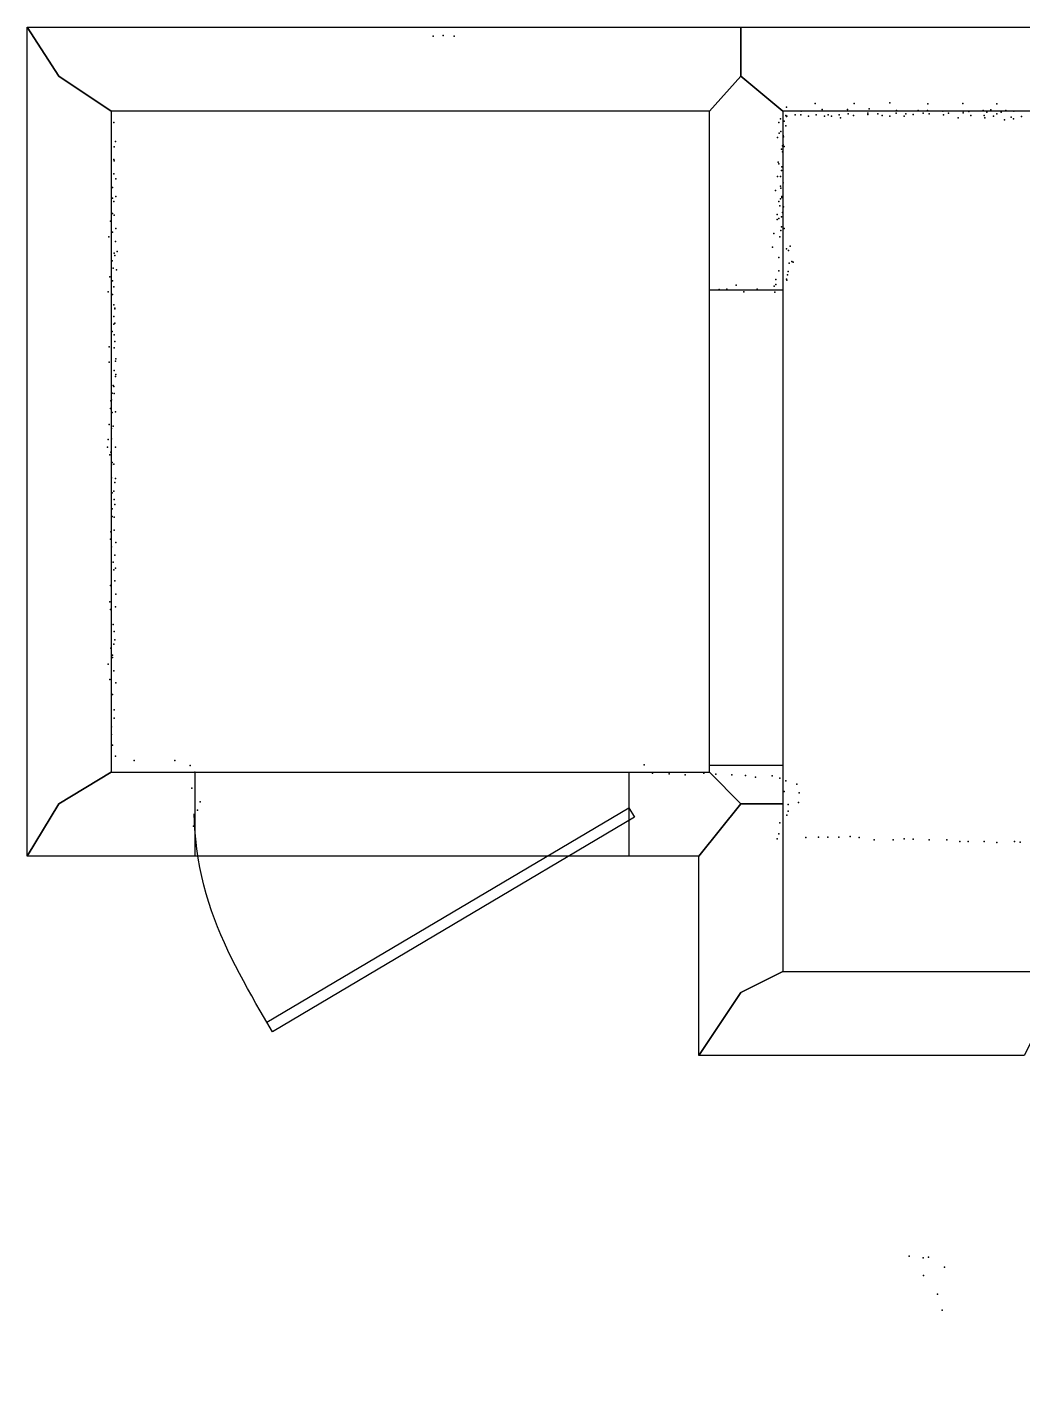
# Model space of a CAD drawing. Header units: millimetres. Extents: x -302 to 10725, y -3998 to 3227.
# Drawn here: x 2032 to 3839, y 438 to 2908 of the extents above; entities that cross this region are included whole.
import ezdxf

# ---------------------------------------------------------------- set-up
doc = ezdxf.new("R2010")
doc.units = ezdxf.units.MM
for name, color, linetype in [('DOORS', 7, 'Continuous'), ('P', 9, 'Continuous'), ('ROOMS', 1, 'Continuous'), ('WALLS', 3, 'Continuous')]:
    doc.layers.add(name, color=color, linetype=linetype)

# ---------------------------------------------------------------- blocks, each defined once
blk = doc.blocks.new('1-Standard_3D')
for points in [[(-403.982, 5.64828), (253.382, 394.931), (263.573, 377.722), (-393.791, -11.5606), (-403.982, 5.64828)], [(263.573, 377.722), (275.367, 357.142), (283.15, 343.495), (290.844, 329.879), (298.429, 316.269), (305.882, 302.642), (313.184, 288.973), (320.313, 275.239), (327.249, 261.416), (333.971, 247.479), (340.456, 233.405), (346.686, 219.17), (352.638, 204.75), (358.291, 190.121), (363.626, 175.258), (368.62, 160.139), (373.253, 144.738), (377.503, 129.032), (381.351, 112.998), (384.774, 96.6102), (387.752, 79.8457), (390.265, 62.6802), (392.29, 45.0899), (393.807, 27.0508), (395.085, -0.90191)]]:
    blk.add_lwpolyline(points)

msp = doc.modelspace()

# ---------------------------------------------------------------- linework, layer by layer
at = {"layer": 'DOORS'}
for points in [[(3403.6, 2431.7968), (3403.6, 1568.1968), (3270.25, 1568.1968), (3270.25, 2431.7968), (3403.6, 2431.7968)], [(2336.5663, 1555.75), (3123.9663, 1555.75), (3123.9663, 1403.35), (2336.5663, 1403.35), (2336.5663, 1555.75)]]:
    msp.add_lwpolyline(points, dxfattribs=at)
at = {"layer": 'P'}
for p in [(2769, 2892), (2787, 2893), (2807, 2892), (3462, 2770), (3533, 2770), (3598, 2771), (3667, 2769), (3730, 2770), (3792, 2769), (3399, 2742), (3409, 2748), (3410, 2763), (3410, 2746), (3411, 2747), (3426, 2749), (3436, 2749), (3437, 2756), (3450, 2747), (3464, 2749), (3475, 2759), (3479, 2747), (3486, 2749), (3492, 2747), (3506, 2749), (3508, 2744), (3521, 2759), (3522, 2751), (3532, 2748), (3558, 2752), (3558, 2750), (3560, 2760), (3576, 2751), (3584, 2748), (3598, 2747), (3609, 2752), (3610, 2757), (3624, 2747), (3627, 2751), (3640, 2750), (3649, 2757), (3658, 2752), (3666, 2757), (3669, 2751), (3694, 2756), (3695, 2749), (3704, 2752), (3722, 2744), (3731, 2756), (3731, 2753), (3741, 2755), (3745, 2748), (3767, 2757), (3769, 2748), (3770, 2744), (3774, 2754), (3781, 2758), (3786, 2747), (3792, 2751), (3800, 2754), (3808, 2757), (3818, 2745), (3822, 2742), (3823, 2756), (3837, 2746), (2189, 2735), (3396, 2735), (3400, 2719), (3406, 2738), (3409, 2729), (3806, 2740), (2192, 2701), (3394, 2708), (3397, 2716), (3403, 2693), (3404, 2712), (3404, 2695), (3405, 2709), (2189, 2668), (2190, 2691), (3401, 2687), (3403, 2682), (3406, 2692), (2190, 2666), (3395, 2663), (3396, 2660), (3401, 2648), (3402, 2655), (2189, 2642), (2193, 2633), (3394, 2637), (3399, 2637), (3399, 2620), (3404, 2626), (2187, 2617), (2187, 2598), (2193, 2601), (3390, 2612), (3399, 2597), (3400, 2616), (3402, 2601), (3402, 2599), (2186, 2570), (2187, 2570), (2189, 2592), (3396, 2592), (3398, 2584), (3403, 2572), (3405, 2582), (2183, 2556), (2190, 2567), (3393, 2568), (3393, 2559), (3396, 2561), (3401, 2564), (3401, 2546), (2180, 2528), (2187, 2536), (2193, 2543), (3387, 2534), (3398, 2528), (3400, 2539), (3406, 2543), (2190, 2498), (2192, 2519), (2195, 2501), (3385, 2509), (3410, 2506), (3414, 2503), (3417, 2511), (2186, 2484), (2188, 2471), (2191, 2494), (3396, 2490), (3415, 2480), (3420, 2483), (3422, 2482), (2182, 2455), (2187, 2448), (2194, 2468), (3391, 2450), (3396, 2466), (3410, 2451), (3411, 2449), (3412, 2459), (3413, 2465), (2179, 2428), (2187, 2423), (2189, 2437), (3288, 2432), (3302, 2433), (3319, 2440), (3333, 2428), (3357, 2433), (3388, 2438), (3389, 2427), (3391, 2441), (2189, 2404), (2191, 2398), (2191, 2397), (2189, 2383), (2186, 2356), (2189, 2369), (2190, 2350), (2191, 2371), (2181, 2328), (2190, 2326), (2191, 2338), (2181, 2300), (2192, 2302), (2193, 2306), (2190, 2285), (2192, 2274), (2193, 2278), (2188, 2258), (2189, 2256), (2184, 2230), (2185, 2232), (2186, 2244), (2190, 2243), (2183, 2216), (2186, 2209), (2192, 2210), (2181, 2187), (2185, 2180), (2188, 2184), (2179, 2160), (2185, 2161), (2178, 2146), (2182, 2132), (2184, 2137), (2192, 2146), (2185, 2114), (2186, 2118), (2189, 2115), (2185, 2090), (2191, 2082), (2192, 2089), (2186, 2063), (2189, 2066), (2190, 2051), (2186, 2034), (2191, 2042), (2186, 2020), (2190, 2019), (2183, 1979), (2184, 1992), (2190, 1995), (2185, 1965), (2193, 1973), (2188, 1937), (2191, 1950), (2189, 1923), (2191, 1903), (2192, 1926), (2183, 1895), (2193, 1879), (2182, 1865), (2192, 1856), (2183, 1851), (2188, 1824), (2190, 1811), (2184, 1781), (2189, 1788), (2191, 1796), (2187, 1768), (2187, 1764), (2179, 1752), (2189, 1740), (2182, 1724), (2193, 1718), (2187, 1697), (2190, 1669), (2185, 1638), (2190, 1654), (2185, 1624), (2187, 1605), (2192, 1585), (2226, 1577), (2300, 1577), (2328, 1568), (3152, 1569), (2336, 1556), (3167, 1554), (3197, 1553), (3226, 1551), (3260, 1554), (3282, 1552), (3311, 1551), (3336, 1550), (3354, 1547), (3384, 1549), (3398, 1545), (3409, 1540), (3429, 1534), (2331, 1527), (3406, 1521), (3433, 1518), (2341, 1487), (2346, 1502), (3413, 1497), (3413, 1485), (3432, 1501), (2334, 1458), (3398, 1464), (3411, 1478), (3393, 1435), (3396, 1444), (3445, 1437), (3468, 1438), (3485, 1438), (3505, 1438), (3526, 1439), (3542, 1437), (3569, 1433), (3604, 1433), (3624, 1435), (3640, 1434), (3669, 1433), (3701, 1433), (3725, 1430), (3740, 1430), (3769, 1430), (3792, 1428), (3824, 1430), (3834, 1429), (3633, 677), (3658, 674), (3668, 675), (3697, 657), (3659, 642), (3684, 608), (3693, 579)]:
    msp.add_point(p, dxfattribs=at)
at = {"layer": 'ROOMS'}
for points in [[(2184.4, 2755.9), (2184.4, 1555.75), (3270.25, 1555.75), (3270.25, 2755.9), (2184.4, 2755.9)], [(6155.9075, 1192.2529), (6153.1066, 1082.4496), (6102.35, 1083.7443), (6102.35, 438.15), (8826.5, 438.15), (8896.6001, 441.903), (8896.35, 1408.7929), (8172.8831, 1408.7929), (8174.5043, 1776.3858), (8134.35, 1773.3219), (8134.35, 1773.4643), (6805.3857, 1773.4643), (6805.3857, 2755.9), (3403.6, 2755.9), (3403.6, 1498.6), (3403.6, 1193.8), (3898.9, 1193.8), (3898.9, 1193.8), (6155.9075, 1192.2529)]]:
    msp.add_lwpolyline(points, close=True, dxfattribs=at)
at = {"layer": 'WALLS'}
for points in [[(2184.4, 2755.9), (2184.4, 1555.75), (2089.15, 1498.6), (2032, 1403.35), (2032, 2908.3), (2089.15, 2819.4), (2184.4, 2755.9)], [(3270.25, 2755.9), (2184.4, 2755.9), (2089.15, 2819.4), (2032, 2908.3), (3327.4, 2908.3), (3327.4, 2819.4), (3270.25, 2755.9)], [(3327.4, 2908.3), (6919.6857, 2908.3), (6870.7, 2819.4), (6805.3857, 2755.9), (3403.6, 2755.9), (3327.4, 2819.4), (3327.4, 2908.3)], [(3403.6, 2755.9), (3403.6, 1498.6), (3327.4, 1498.6), (3270.25, 1555.75), (3270.25, 2755.9), (3327.4, 2819.4), (3403.6, 2755.9)], [(2184.4, 1555.75), (3270.25, 1555.75), (3327.4, 1498.6), (3251.2, 1403.35), (2032, 1403.35), (2089.15, 1498.6), (2184.4, 1555.75)], [(3403.6, 1498.6), (3403.6, 1193.8), (3327.4, 1155.7), (3251.2, 1041.4), (3251.2, 1403.35), (3327.4, 1498.6), (3403.6, 1498.6)], [(3403.6, 1193.8), (3898.9, 1193.8), (3898.9, 1155.7), (3841.7186, 1041.4), (3251.2, 1041.4), (3327.4, 1155.7), (3403.6, 1193.8)]]:
    msp.add_lwpolyline(points, dxfattribs=at)

# ---------------------------------------------------------------- block references
at = {"layer": 'DOORS', "xscale": -1, "yscale": -1}
msp.add_blockref('1-Standard_3D', (2730.3, 1479.5), dxfattribs=at)

doc.saveas('drawing.dxf')
